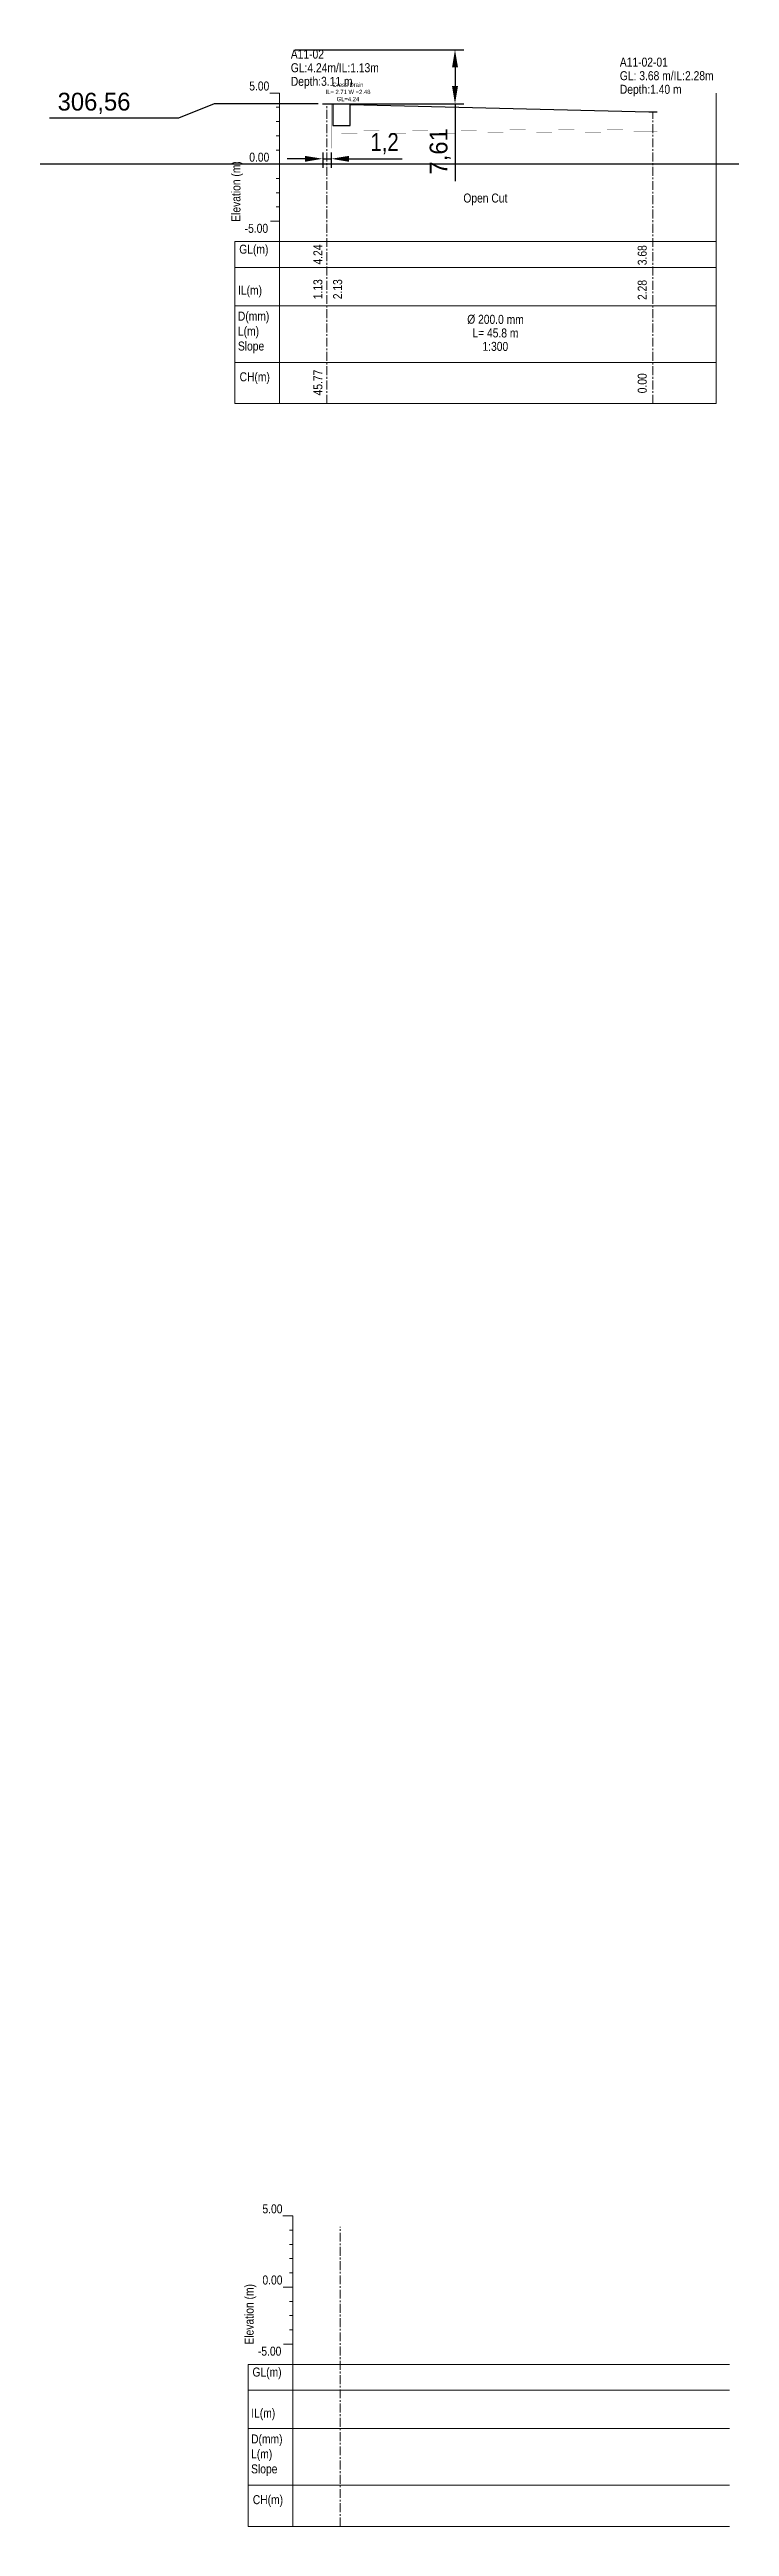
# Model space of a CAD drawing. Header units: metres. Extents: x -41 to 55, y -34 to 314.
import ezdxf
from ezdxf.enums import TextEntityAlignment as Align

# ---------------------------------------------------------------- set-up
doc = ezdxf.new("R2010")
doc.units = ezdxf.units.M
doc.linetypes.add('CENTER', pattern=[2, 1.25, -0.25, 0.25, -0.25])
for name, color, linetype in [('ANNOTATION', 7, 'Continuous'), ('Cros Drain', 172, 'Continuous'), ('CROWN', 7, 'Continuous'), ('GROUND_ELEVATION', 3, 'Continuous'), ('INVERT', 7, 'Continuous'), ('PDF_Text', 7, 'Continuous'), ('STRUCTURE', 7, 'Continuous')]:
    doc.layers.add(name, color=color, linetype=linetype)
for name, color, linetype, lineweight in [('Cross Drain Text', 7, 'Continuous', 15), ('SM_PP_GRID', 8, 'CENTER', 5), ('SM_PP_GRIDTEXT', 7, 'Continuous', 5), ('Text Open Cut', 7, 'Continuous', 5)]:
    doc.layers.add(name, color=color, linetype=linetype, lineweight=lineweight)
doc.layers.add('PDF_PDF2_Geometry', color=253, linetype='Continuous', lineweight=9, true_color=0xababab)
doc.styles.add('ALL', font='swissc.ttf')
doc.dimstyles.get("Standard").update_dxf_attribs({"dimtxt": 2.5, "dimasz": 2.5, "dimexe": 1.25, "dimexo": 0.625, "dimtad": 1, "dimtxsty": 'Standard', "dimcen": 2.5, "dimazin": 3, "dimtfac": 1, "dimtmove": 0, "dimatfit": 3})

# ---------------------------------------------------------------- blocks, each defined once
blk = doc.blocks.new('*D1')
at = {"color": 0, "lineweight": -2, "transparency": 16777216}
for p, q in [((-2.45, 299.71), (-2.45, 297.6)), ((-1.25, 299.71), (-1.25, 297.6)), ((-4.95, 298.85), (-7.45, 298.85)), ((-2.45, 298.85), (-1.25, 298.85)), ((1.25, 298.85), (8.73, 298.85))]:
    blk.add_line(p, q, dxfattribs=at)
at = {"color": 0, "transparency": 16777216}
for points in [[(-4.95, 299.26), (-4.95, 298.43), (-2.45, 298.85)], [(1.25, 299.26), (1.25, 298.43), (-1.25, 298.85)]]:
    blk.add_solid(points, dxfattribs=at)
at = {"layer": 'Defpoints', "color": 0, "transparency": 16777216}
for p in [(-2.45, 300.33), (-1.25, 300.33), (-1.25, 298.85)]:
    blk.add_point(p, dxfattribs=at)
at = {"color": 0, "transparency": 16777216, "insert": (6.24, 300.97), "char_height": 2.5, "attachment_point": 5, "style": 'ALL'}
blk.add_mtext('1,2', dxfattribs=at)
blk = doc.blocks.new('*D2')
at = {"color": 0, "lineweight": -2, "transparency": 16777216}
for p, q in [((-17.67, 306.56), (-22.67, 304.56)), ((-3.08, 306.56), (-17.67, 306.56)), ((-22.67, 304.56), (-40.8, 304.56))]:
    blk.add_line(p, q, dxfattribs=at)
at = {"layer": 'Defpoints', "color": 0, "transparency": 16777216}
for p in [(-2.45, 306.56), (-27.67, 304.56), (0, 0)]:
    blk.add_point(p, dxfattribs=at)
at = {"color": 0, "transparency": 16777216, "insert": (-34.55, 306.64), "char_height": 2.5, "attachment_point": 5}
blk.add_mtext('306,56', dxfattribs=at)
blk = doc.blocks.new('*D3')
at = {"color": 0, "lineweight": -2, "transparency": 16777216}
for p, q in [((-6.3, 314.17), (17.38, 314.17)), ((16.13, 311.67), (16.13, 309.06)), ((-1.23, 306.56), (17.38, 306.56)), ((16.13, 306.56), (16.13, 295.73))]:
    blk.add_line(p, q, dxfattribs=at)
at = {"color": 0, "transparency": 16777216}
for points in [[(15.71, 311.67), (16.55, 311.67), (16.13, 314.17)], [(15.71, 309.06), (16.55, 309.06), (16.13, 306.56)]]:
    blk.add_solid(points, dxfattribs=at)
at = {"layer": 'Defpoints', "color": 0, "transparency": 16777216}
for p in [(-6.92, 314.17), (-1.85, 306.56), (16.13, 306.56)]:
    blk.add_point(p, dxfattribs=at)
at = {"color": 0, "transparency": 16777216, "insert": (14.05, 299.89), "char_height": 2.5, "attachment_point": 5, "rotation": 90}
blk.add_mtext('7,61', dxfattribs=at)

msp = doc.modelspace()

# ---------------------------------------------------------------- linework, layer by layer
at = {"color": 1}
msp.add_xline((-8.499, 298.081), (-1, 0), dxfattribs=at)
msp.add_xline((-8.499, 298.081), (-1, 0), dxfattribs=at)
at = {"layer": 'Cros Drain'}
msp.add_lwpolyline([(-1.024, 306.555), (-1.024, 303.501), (1.426, 303.501), (1.426, 306.494)], dxfattribs=at)
at = {"layer": 'CROWN', "color": 0, "const_width": 0.0152}
for points in [[(-2.454, 306.561), (-1.254, 306.561)], [(-1.254, 302.736), (43.321, 303.041)], [(43.321, 305.441), (44.521, 305.441)]]:
    msp.add_lwpolyline(points, dxfattribs=at)
at = {"layer": 'GROUND_ELEVATION', "color": 3}
for points in [[(-2.454, 306.561), (-1.254, 306.561), (-1.024, 306.555)], [(1.426, 306.494), (43.321, 305.441), (44.521, 305.441)]]:
    msp.add_lwpolyline(points, dxfattribs=at)
at = {"layer": 'INVERT', "color": 0, "const_width": 0.0152}
for points in [[(-1.254, 302.336), (43.321, 302.641)], [(43.321, 302.641), (44.521, 302.641)], [(-2.454, 300.331), (-1.254, 300.331)]]:
    msp.add_lwpolyline(points, dxfattribs=at)
at = {"layer": 'PDF_PDF2_Geometry'}
for p, q in [((-8.499, 289.081), (-8.499, 308.081)), ((-8.499, 289.081), (-8.499, 308.081)), ((-6.646, -9), (-6.646, 10)), ((-6.646, -9), (-6.646, 10))]:
    msp.add_line(p, q, dxfattribs=at)
at = {"layer": 'SM_PP_GRID'}
for points in [[(-1.854, 264.47), (-1.854, 306.561)], [(-1.854, 264.47), (-1.854, 306.561)], [(43.921, 264.47), (43.921, 305.441)], [(0, -33.611), (0, 8.48)], [(0, -33.611), (0, 8.48)]]:
    msp.add_lwpolyline(points, dxfattribs=at)
at = {"layer": 'SM_PP_GRIDTEXT'}
for p, q in [((-8.499, 308.081), (-9.887, 308.081)), ((-8.499, 308.081), (-9.887, 308.081)), ((-8.499, 306.081), (-8.956, 306.081)), ((-8.499, 306.081), (-8.956, 306.081)), ((-8.499, 308.081), (-8.499, 283.593)), ((-8.499, 308.081), (-8.499, 283.593)), ((-8.499, 304.081), (-8.956, 304.081)), ((-8.499, 304.081), (-8.956, 304.081)), ((-8.499, 302.081), (-8.956, 302.081)), ((-8.499, 302.081), (-8.956, 302.081)), ((-8.499, 300.081), (-8.956, 300.081)), ((-8.499, 300.081), (-8.956, 300.081)), ((-8.499, 298.081), (-9.872, 298.081)), ((-8.499, 298.081), (-9.872, 298.081)), ((-8.499, 296.081), (-8.956, 296.081)), ((-8.499, 296.081), (-8.956, 296.081)), ((-8.499, 294.081), (-8.956, 294.081)), ((-8.499, 294.081), (-8.956, 294.081)), ((-8.499, 290.081), (-9.797, 290.081)), ((-8.499, 290.081), (-9.797, 290.081)), ((-8.499, 292.081), (-8.956, 292.081)), ((-8.499, 292.081), (-8.956, 292.081)), ((-8.499, 264.47), (-8.499, 289.081)), ((-8.499, 264.47), (-8.499, 289.081)), ((-8.499, 287.235), (-14.775, 287.235)), ((-14.775, 287.235), (-14.775, 283.593)), ((-8.499, 287.235), (-14.775, 287.235)), ((-14.775, 287.235), (-14.775, 283.593)), ((-9.484, 287.235), (-8.499, 287.235)), ((-9.484, 287.235), (-8.499, 287.235)), ((-14.775, 283.593), (-8.499, 283.593)), ((-8.499, 283.593), (-14.775, 283.593)), ((-14.775, 283.593), (-14.775, 278.203)), ((-14.775, 283.593), (-8.499, 283.593)), ((-8.499, 283.593), (-14.775, 283.593)), ((-14.775, 283.593), (-14.775, 278.203)), ((-14.775, 278.203), (-8.499, 278.203)), ((38.494, 278.203), (-14.775, 278.203)), ((-14.775, 278.203), (-14.775, 272.69)), ((-14.775, 278.203), (-8.499, 278.203)), ((38.494, 278.203), (-14.775, 278.203)), ((-14.775, 278.203), (-14.775, 272.69)), ((-14.775, 272.69), (-14.775, 264.47)), ((-14.775, 272.69), (-14.775, 264.47)), ((-14.775, 264.47), (52.808, 264.47)), ((-14.775, 264.47), (52.808, 264.47)), ((-6.646, 10), (-8.033, 10)), ((-6.646, 10), (-8.033, 10)), ((-6.646, 8), (-7.102, 8)), ((-6.646, 8), (-7.102, 8)), ((-6.646, 10), (-6.646, -14.488)), ((-6.646, 10), (-6.646, -14.488)), ((-6.646, 6), (-7.102, 6)), ((-6.646, 6), (-7.102, 6)), ((-6.646, 4), (-7.102, 4)), ((-6.646, 4), (-7.102, 4)), ((-6.646, 0), (-8.019, 0)), ((-6.646, 0), (-8.019, 0)), ((-6.646, 2), (-7.102, 2)), ((-6.646, 2), (-7.102, 2)), ((-6.646, -2), (-7.102, -2)), ((-6.646, -2), (-7.102, -2)), ((-6.646, -4), (-7.102, -4)), ((-6.646, -4), (-7.102, -4)), ((-6.646, -6), (-7.102, -6)), ((-6.646, -6), (-7.102, -6)), ((-6.646, -8), (-7.943, -8)), ((-6.646, -8), (-7.943, -8)), ((-6.646, -33.611), (-6.646, -9)), ((-6.646, -33.611), (-6.646, -9)), ((-6.646, -10.846), (-12.921, -10.846)), ((-12.921, -10.846), (-12.921, -14.488)), ((-6.646, -10.846), (-12.921, -10.846)), ((-12.921, -10.846), (-12.921, -14.488)), ((-7.63, -10.846), (-6.646, -10.846)), ((-7.63, -10.846), (-6.646, -10.846)), ((-12.921, -14.488), (-6.646, -14.488)), ((-6.646, -14.488), (-12.921, -14.488)), ((-12.921, -14.488), (-12.921, -19.878)), ((-12.921, -14.488), (-6.646, -14.488)), ((-6.646, -14.488), (-12.921, -14.488)), ((-12.921, -14.488), (-12.921, -19.878)), ((-12.921, -19.878), (-6.646, -19.878)), ((40.347, -19.878), (-12.921, -19.878)), ((-12.921, -19.878), (-12.921, -25.391)), ((-12.921, -19.878), (-6.646, -19.878)), ((40.347, -19.878), (-12.921, -19.878)), ((-12.921, -19.878), (-12.921, -25.391)), ((-12.921, -25.391), (-12.921, -33.611)), ((-12.921, -25.391), (-12.921, -33.611)), ((-12.921, -33.611), (54.662, -33.611)), ((-12.921, -33.611), (54.662, -33.611))]:
    msp.add_line(p, q, dxfattribs=at)
for points in [[(52.808, 264.47), (52.808, 308.081)], [(-8.499, 287.235), (52.808, 287.235)], [(-8.499, 287.235), (52.808, 287.235)], [(-8.499, 283.593), (52.808, 283.593)], [(-8.499, 283.593), (52.808, 283.593)], [(-8.499, 278.203), (52.808, 278.203)], [(-8.499, 278.203), (52.808, 278.203)], [(-14.775, 270.249), (52.808, 270.249)], [(-14.775, 270.249), (52.808, 270.249)], [(-6.646, -10.846), (54.662, -10.846)], [(-6.646, -10.846), (54.662, -10.846)], [(-6.646, -14.488), (54.662, -14.488)], [(-6.646, -14.488), (54.662, -14.488)], [(-6.646, -19.878), (54.662, -19.878)], [(-6.646, -19.878), (54.662, -19.878)], [(-12.921, -27.832), (54.662, -27.832)], [(-12.921, -27.832), (54.662, -27.832)]]:
    msp.add_lwpolyline(points, dxfattribs=at)
at = {"layer": 'STRUCTURE', "color": 0, "const_width": 0.0152}
for points in [[(-2.454, 300.331), (-2.454, 306.561)], [(-1.254, 300.331), (-1.254, 306.561)], [(43.321, 302.641), (43.321, 305.441)], [(44.521, 302.641), (44.521, 305.441)]]:
    msp.add_lwpolyline(points, dxfattribs=at)

# ---------------------------------------------------------------- texts
at = {"layer": 'ANNOTATION', "color": 0, "linetype": 'Continuous', "char_height": 1.26, "width": 13.53379, "attachment_point": 1, "line_spacing_factor": 0.908201, "style": 'ALL'}
for s, insert in [('A11-02 \\PGL:4.24m/IL:1.13m\\PDepth:3.11 m', (-6.923, 314.171)), ('A11-02-01 \\PGL: 3.68 m/IL:2.28m Depth:1.40 m', (39.274, 313.051))]:
    msp.add_mtext(s, dxfattribs=dict(at, insert=insert))
at = {"layer": 'ANNOTATION', "color": 0, "linetype": 'Continuous', "insert": (17.698, 276.955), "char_height": 1.26, "width": 8.24208, "attachment_point": 1, "rotation": 359.63421, "line_spacing_factor": 0.902903, "style": 'ALL'}
msp.add_mtext('\\pxqc;Ø 200.0 mm L= 45.8 m 1:300', dxfattribs=at)
at = {"layer": 'Cross Drain Text', "insert": (4.263, 309.54), "char_height": 0.6, "attachment_point": 3, "style": 'ALL'}
msp.add_mtext('\\pxqc;Cross Drain \\PIL= 2.71 W =2.48\\PGL=4.24', dxfattribs=at)
at = {"layer": 'PDF_Text', "style": 'ALL'}
for s, p in [('4.24', (-3.124, 285.41)), ('3.68', (42.412, 285.309)), ('1.13', (-3.124, 280.533)), ('2.13', (-0.353, 280.533)), ('2.28', (42.412, 280.432)), ('45.77', (-3.124, 267.427)), ('0.00', (42.412, 267.326))]:
    msp.add_text(s, height=1.26, rotation=90, dxfattribs=at).set_placement(p, align=Align.MIDDLE_CENTER)
at = {"layer": 'PDF_Text', "char_height": 1.26, "attachment_point": 7, "style": 'ALL'}
for s, insert in [('5.00', (-12.757, 308.421)), ('5.00', (-12.757, 308.421)), ('0.00', (-12.757, 298.429)), ('0.00', (-12.757, 298.429)), ('-5.00', (-13.397, 288.437)), ('-5.00', (-13.397, 288.437)), ('GL(m)', (-14.16, 285.143)), ('GL(m)', (-14.16, 285.143)), ('IL(m)', (-14.332, 279.384)), ('IL(m)', (-14.332, 279.384)), ('CH(m)', (-14.111, 267.226)), ('CH(m)', (-14.111, 267.226)), ('5.00', (-10.903, 10.34)), ('5.00', (-10.903, 10.34)), ('0.00', (-10.903, 0.348)), ('0.00', (-10.903, 0.348)), ('-5.00', (-11.544, -9.644)), ('-5.00', (-11.544, -9.644)), ('GL(m)', (-12.306, -12.938)), ('GL(m)', (-12.306, -12.938)), ('IL(m)', (-12.478, -18.697)), ('IL(m)', (-12.478, -18.697)), ('CH(m)', (-12.257, -30.855)), ('CH(m)', (-12.257, -30.855))]:
    msp.add_mtext(s, dxfattribs=dict(at, insert=insert))
at = {"layer": 'PDF_Text', "char_height": 1.25996, "attachment_point": 7, "rotation": 90, "style": 'ALL'}
for insert in [(-13.618, 290.008), (-13.618, 290.008), (-11.764, -8.073), (-11.764, -8.073)]:
    msp.add_mtext('Elevation (m)', dxfattribs=dict(at, insert=insert))
at = {"layer": 'PDF_Text', "char_height": 1.26, "width": 12.5671, "attachment_point": 7, "style": 'ALL'}
for insert in [(-14.349, 271.546), (-14.349, 271.546), (-12.496, -26.536), (-12.496, -26.536)]:
    msp.add_mtext('D(mm)\\P\\pxt2;L(m)\\P\\ptz;Slope', dxfattribs=dict(at, insert=insert))
at = {"layer": 'Text Open Cut', "style": 'ALL'}
msp.add_text('Open Cut', height=1.26, dxfattribs=at).set_placement((17.301, 292.705))

# ---------------------------------------------------------------- dimensions: what is measured, and where the dimension line sits
dim = msp.add_linear_dim(base=(16.132, 306.561), p1=(-6.923, 314.171), p2=(-1.854, 306.561), angle=90, dimstyle='Standard', override={"dimadec": 0, "dimazin": 0, "dimfxl": 1})
dim.commit()
dim.dimension.update_dxf_attribs({"geometry": '*D3', "text_midpoint": (14.048, 299.894)})
dim = msp.add_ordinate_dim(feature_location=(-2.454, 306.561), offset=(-25.218, -2.002), dtype=0, origin=(0, 0), dimstyle='Standard', override={"dimtxsty": 'Standard', "dimadec": 0, "dimazin": 0, "dimfxl": 1})
dim.commit()
dim.dimension.update_dxf_attribs({"geometry": '*D2', "text_midpoint": (-34.547, 306.642)})
dim = msp.add_linear_dim(base=(-1.254, 298.848), p1=(-2.454, 300.331), p2=(-1.254, 300.331), dimstyle='Standard', override={"dimscale": 0, "dimtxsty": 'ALL', "dimadec": 0, "dimazin": 0, "dimfxl": 1})
dim.commit()
dim.dimension.update_dxf_attribs({"geometry": '*D1', "text_midpoint": (6.237, 300.972)})

doc.saveas('drawing.dxf')
